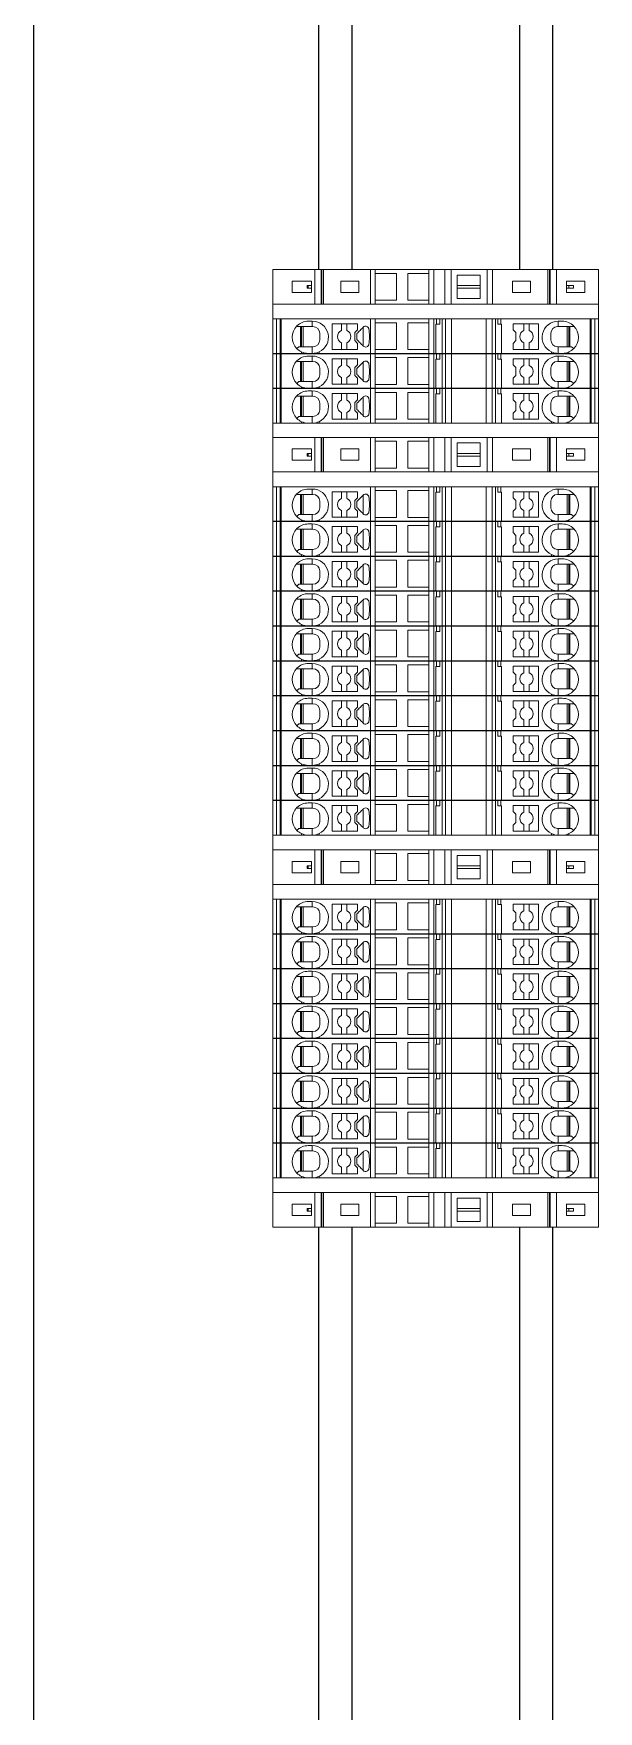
# Model space of a CAD drawing. Header units: millimetres. Extents: x 37984 to 70752, y 14140 to 37584.
# Drawn here: x 45980.5 to 46064.8, y 31959.4 to 32209.6 of the extents above; entities that cross this region are included whole.
import ezdxf

# ---------------------------------------------------------------- set-up
doc = ezdxf.new("R2010")
doc.units = ezdxf.units.MM
doc.set_wipeout_variables(frame=1)
doc.layers.add('000-PI-Oprema', color=30, linetype='Continuous', lineweight=5)
doc.layers.add('SI-ORMAR-Oprema', color=30, linetype='Continuous', lineweight=5)
doc.layers.add('002-PI-Kabelska kanalica', color=150, linetype='Continuous')
doc.layers.add('004-PI-DIN Šina', color=3, linetype='Continuous')

# ---------------------------------------------------------------- blocks, each defined once
blk = doc.blocks.new('*U743')
at = {"layer": '002-PI-Kabelska kanalica'}
blk.add_line((-20, -100), (-20, 1420), dxfattribs=at)
blk = doc.blocks.new('*U744')
at = {"layer": '004-PI-DIN Šina'}
blk.add_lwpolyline([(1520, -17.5), (1520, 17.5), (0, 17.5), (0, -17.5)], close=True, dxfattribs=at)
for points in [[(0, 12.5), (1520, 12.5)], [(0, -12.5), (1520, -12.5)]]:
    blk.add_lwpolyline(points, dxfattribs=at)
blk = doc.blocks.new('*U402')
blk.add_wipeout([(-24.3, -7.35), (24.3, -7.35), (24.3, 0), (-24.3, 0)])
at = {"layer": 'SI-ORMAR-Oprema'}
for p, q in [((-18.03, 0), (-24.3, 0)), ((-18.03, 0), (-18.03, -5.15)), ((-17.1, 0), (-18.03, 0)), ((-17.1, 0), (-17.1, -5.15)), ((-17, 0), (-17.1, 0)), ((-17, -5.15), (-17, 0)), ((-16.74, 0), (-17, 0)), ((-16.74, -5.15), (-16.74, 0)), ((-9.72, 0), (-16.74, 0)), ((-9.72, 0), (-9, 0)), ((-9.72, 0), (-9.72, -5.15)), ((-9, 0), (-9, -0.57)), ((-9, 0), (-1, 0)), ((-1, 0), (-0.28, 0)), ((-1, -0.57), (-1, 0)), ((-0.28, 0), (1.39, 0)), ((-0.28, 0), (-0.28, -5.15)), ((1.39, 0), (2.32, 0)), ((1.39, -5.15), (1.39, 0)), ((2.32, 0), (7.69, 0)), ((2.32, -5.15), (2.32, 0)), ((7.69, -5.15), (7.69, 0)), ((7.69, 0), (8.51, 0)), ((8.51, 0), (8.51, -5.15)), ((8.51, 0), (16.74, 0)), ((16.74, -5.15), (16.74, 0)), ((16.74, 0), (17, 0)), ((17, 0), (17, -5.15)), ((17, 0), (17.1, 0)), ((17.1, 0), (17.1, -5.15)), ((18.03, 0), (17.1, 0)), ((18.03, 0), (18.03, -5.15)), ((18.03, 0), (24.3, 0)), ((24.3, 0), (24.3, -7.35)), ((-24.3, -7.35), (-24.3, 0)), ((-21.4, -1.72), (-21.4, -3.42)), ((-18.5, -1.72), (-21.4, -1.72)), ((-19.01, -2.37), (-19.15, -2.37)), ((-19.15, -2.37), (-19.15, -2.77)), ((-19.01, -2.37), (-18.5, -2.37)), ((-19.01, -2.77), (-19.01, -2.37)), ((-18.5, -2.37), (-18.5, -1.72)), ((-18.5, -2.77), (-18.5, -2.37)), ((-14.15, -1.72), (-14.15, -3.42)), ((-11.45, -1.72), (-14.15, -1.72)), ((-11.45, -3.42), (-11.45, -1.72)), ((-9, -0.57), (-9, -4.57)), ((-5.85, -0.57), (-9, -0.57)), ((-5.85, -4.57), (-5.85, -0.57)), ((-4.15, -0.57), (-4.15, -4.57)), ((-1, -0.57), (-4.15, -0.57)), ((-1, -4.57), (-1, -0.57)), ((6.67, -0.82), (3.22, -0.82)), ((3.22, -0.82), (3.22, -2.37)), ((3.22, -2.37), (6.67, -2.37)), ((3.22, -2.37), (3.22, -2.77)), ((6.67, -2.37), (6.67, -0.82)), ((6.67, -2.77), (6.67, -2.37)), ((11.45, -1.72), (11.45, -3.42)), ((14.15, -1.72), (11.45, -1.72)), ((14.15, -3.42), (14.15, -1.72)), ((22.25, -1.72), (19.55, -1.72)), ((19.55, -1.72), (19.55, -2.37)), ((19.55, -2.37), (19.89, -2.37)), ((19.55, -2.37), (19.55, -2.77)), ((20.59, -2.37), (19.89, -2.37)), ((19.89, -2.77), (19.89, -2.37)), ((20.59, -2.77), (20.59, -2.37)), ((22.25, -3.42), (22.25, -1.72)), ((-21.4, -3.42), (-18.5, -3.42)), ((-19.01, -2.77), (-19.15, -2.77)), ((-19.01, -2.77), (-18.5, -2.77)), ((-18.5, -3.42), (-18.5, -2.77)), ((-14.15, -3.42), (-11.45, -3.42)), ((-9, -4.57), (-9, -5.15)), ((-9, -4.57), (-5.85, -4.57)), ((-4.15, -4.57), (-1, -4.57)), ((-1, -5.15), (-1, -4.57)), ((3.22, -2.77), (6.67, -2.77)), ((3.22, -2.77), (3.22, -4.32)), ((3.22, -4.32), (6.67, -4.32)), ((6.67, -4.32), (6.67, -2.77)), ((11.45, -3.42), (14.15, -3.42)), ((19.55, -2.77), (19.55, -3.42)), ((19.55, -2.77), (19.89, -2.77)), ((19.55, -3.42), (22.25, -3.42)), ((20.59, -2.77), (19.89, -2.77)), ((-18.03, -5.15), (-24.3, -5.15)), ((24.3, -7.35), (-24.3, -7.35)), ((-17.1, -5.15), (-18.03, -5.15)), ((-17, -5.15), (-17.1, -5.15)), ((-16.74, -5.15), (-17, -5.15)), ((-9.72, -5.15), (-16.74, -5.15)), ((-9.72, -5.15), (-9, -5.15)), ((-9, -5.15), (-1, -5.15)), ((-1, -5.15), (-0.28, -5.15)), ((-0.28, -5.15), (1.39, -5.15)), ((2.32, -5.15), (1.39, -5.15)), ((7.69, -5.15), (2.32, -5.15)), ((8.51, -5.15), (7.69, -5.15)), ((8.51, -5.15), (16.74, -5.15)), ((16.74, -5.15), (17, -5.15)), ((17, -5.15), (17.1, -5.15)), ((18.03, -5.15), (17.1, -5.15)), ((18.03, -5.15), (24.3, -5.15))]:
    blk.add_line(p, q, dxfattribs=at)
blk = doc.blocks.new('*U457')
blk.add_wipeout([(47227.3, 37326.63), (47227.3, 37321.48), (47275.9, 37321.48), (47275.9, 37326.63)])
at = {"layer": '000-PI-Oprema'}
for p, q in [((47227.3, 37321.48), (47227.3, 37326.63)), ((47227.85, 37326.63), (47227.3, 37326.63)), ((47228.39, 37326.63), (47227.85, 37326.63)), ((47227.85, 37321.48), (47227.85, 37326.63)), ((47228.39, 37321.48), (47228.39, 37326.63)), ((47228.56, 37326.63), (47228.39, 37326.63)), ((47228.56, 37321.48), (47228.56, 37326.63)), ((47241.88, 37326.63), (47228.56, 37326.63)), ((47231, 37325.48), (47230.9, 37325.58)), ((47233.2, 37326.28), (47232.6, 37326.28)), ((47233.2, 37325.48), (47233.2, 37326.28)), ((47237.55, 37325.88), (47236.15, 37325.88)), ((47236.15, 37325.88), (47236.15, 37322.08)), ((47238.35, 37325.88), (47237.55, 37325.88)), ((47237.55, 37324.9), (47237.55, 37325.88)), ((47239.95, 37325.88), (47238.35, 37325.88)), ((47238.35, 37325.88), (47238.35, 37324.9)), ((47239.95, 37324.98), (47239.95, 37325.88)), ((47241.88, 37321.48), (47241.88, 37326.63)), ((47242.6, 37326.63), (47241.88, 37326.63)), ((47242.6, 37326.63), (47242.6, 37326.06)), ((47250.6, 37326.63), (47242.6, 37326.63)), ((47242.6, 37326.06), (47242.6, 37322.06)), ((47245.75, 37326.06), (47242.6, 37326.06)), ((47245.75, 37322.06), (47245.75, 37326.06)), ((47247.45, 37326.06), (47247.45, 37322.06)), ((47250.6, 37326.06), (47247.45, 37326.06)), ((47250.6, 37326.63), (47250.6, 37326.06)), ((47251.32, 37326.63), (47250.6, 37326.63)), ((47250.6, 37326.06), (47250.6, 37322.06)), ((47251.32, 37326.63), (47251.75, 37326.63)), ((47251.32, 37321.48), (47251.32, 37326.63)), ((47251.65, 37321.48), (47251.65, 37325.83)), ((47251.65, 37325.83), (47251.75, 37325.83)), ((47251.75, 37325.83), (47251.75, 37326.63)), ((47252.21, 37326.63), (47251.75, 37326.63)), ((47251.75, 37325.83), (47252.21, 37325.83)), ((47252.21, 37326.63), (47252.56, 37326.63)), ((47252.21, 37325.83), (47252.21, 37326.63)), ((47253.07, 37326.63), (47252.56, 37326.63)), ((47252.56, 37326.63), (47252.56, 37321.48)), ((47253.07, 37326.63), (47253.07, 37321.48)), ((47253.07, 37326.63), (47253.98, 37326.63)), ((47253.98, 37321.48), (47253.98, 37326.63)), ((47253.98, 37326.63), (47259.12, 37326.63)), ((47259.12, 37326.63), (47259.12, 37321.48)), ((47259.12, 37326.63), (47260.03, 37326.63)), ((47260.03, 37326.63), (47260.03, 37321.48)), ((47260.03, 37326.63), (47260.54, 37326.63)), ((47260.54, 37321.48), (47260.54, 37326.63)), ((47260.54, 37326.63), (47260.89, 37326.63)), ((47260.89, 37325.83), (47260.89, 37326.63)), ((47261.35, 37326.63), (47260.89, 37326.63)), ((47260.89, 37325.83), (47261.35, 37325.83)), ((47261.35, 37325.83), (47261.35, 37326.63)), ((47274.65, 37326.63), (47261.35, 37326.63)), ((47261.35, 37325.83), (47261.45, 37325.83)), ((47261.45, 37325.83), (47261.45, 37321.48)), ((47264.75, 37325.88), (47263.15, 37325.88)), ((47263.15, 37325.88), (47263.15, 37324.98)), ((47264.75, 37324.9), (47264.75, 37325.88)), ((47265.55, 37325.88), (47264.75, 37325.88)), ((47265.55, 37325.88), (47265.55, 37324.9)), ((47266.95, 37325.88), (47265.55, 37325.88)), ((47266.95, 37322.08), (47266.95, 37325.88)), ((47269.9, 37326.28), (47270.5, 37326.28)), ((47269.9, 37325.48), (47269.9, 37326.28)), ((47272.1, 37325.48), (47272.2, 37325.58)), ((47274.65, 37321.48), (47274.65, 37326.63)), ((47274.65, 37326.63), (47274.82, 37326.63)), ((47274.82, 37321.48), (47274.82, 37326.63)), ((47274.82, 37326.63), (47275.35, 37326.63)), ((47275.35, 37321.48), (47275.35, 37326.63)), ((47275.35, 37326.63), (47275.9, 37326.63)), ((47275.9, 37321.48), (47275.9, 37326.63)), ((47231.45, 37325.48), (47231, 37325.48)), ((47231.45, 37325.48), (47231.45, 37322.48)), ((47231.6, 37325.48), (47231.45, 37325.48)), ((47231.6, 37322.48), (47231.6, 37325.48)), ((47231.85, 37325.48), (47231.6, 37325.48)), ((47231.85, 37325.48), (47231.85, 37322.48)), ((47233.2, 37325.48), (47231.85, 37325.48)), ((47233.3, 37325.48), (47233.2, 37325.48)), ((47237.55, 37322.08), (47237.55, 37323.07)), ((47238.35, 37323.07), (47238.35, 37322.08)), ((47239.55, 37324.58), (47239.95, 37324.98)), ((47239.55, 37323.38), (47239.55, 37324.58)), ((47239.95, 37322.98), (47239.55, 37323.38)), ((47240.78, 37325.37), (47240.78, 37322.6)), ((47263.15, 37324.98), (47263.55, 37324.58)), ((47263.55, 37323.38), (47263.15, 37322.98)), ((47263.55, 37324.58), (47263.55, 37323.38)), ((47264.75, 37322.08), (47264.75, 37323.07)), ((47265.55, 37323.07), (47265.55, 37322.08)), ((47268.8, 37323.48), (47268.8, 37324.48)), ((47269.8, 37325.48), (47269.9, 37325.48)), ((47269.9, 37325.48), (47271.25, 37325.48)), ((47271.25, 37325.48), (47271.25, 37322.48)), ((47271.25, 37325.48), (47271.5, 37325.48)), ((47271.5, 37322.48), (47271.5, 37325.48)), ((47271.5, 37325.48), (47271.65, 37325.48)), ((47271.65, 37325.48), (47271.65, 37322.48)), ((47271.65, 37325.48), (47272.1, 37325.48)), ((47227.85, 37321.48), (47227.3, 37321.48)), ((47228.39, 37321.48), (47227.85, 37321.48)), ((47228.56, 37321.48), (47228.39, 37321.48)), ((47231.6, 37321.48), (47228.56, 37321.48)), ((47230.9, 37322.19), (47231.2, 37322.48)), ((47231.2, 37322.48), (47231.45, 37322.48)), ((47231.45, 37322.48), (47231.6, 37322.48)), ((47231.6, 37322.48), (47231.85, 37322.48)), ((47231.6, 37321.7), (47231.6, 37321.48)), ((47232.6, 37321.48), (47231.6, 37321.48)), ((47231.85, 37322.48), (47233.2, 37322.48)), ((47232.6, 37321.48), (47233.2, 37321.48)), ((47233.3, 37322.48), (47233.2, 37322.48)), ((47233.2, 37322.48), (47233.2, 37321.48)), ((47234.2, 37321.48), (47233.2, 37321.48)), ((47234.2, 37321.48), (47234.2, 37321.7)), ((47234.2, 37321.48), (47241.88, 37321.48)), ((47236.15, 37322.08), (47237.55, 37322.08)), ((47237.55, 37322.08), (47238.35, 37322.08)), ((47238.35, 37322.08), (47239.95, 37322.08)), ((47239.95, 37322.08), (47239.95, 37322.98)), ((47242.6, 37321.48), (47241.88, 37321.48)), ((47242.6, 37322.06), (47245.75, 37322.06)), ((47242.6, 37322.06), (47242.6, 37321.48)), ((47250.6, 37321.48), (47242.6, 37321.48)), ((47247.45, 37322.06), (47250.6, 37322.06)), ((47250.6, 37322.06), (47250.6, 37321.48)), ((47251.32, 37321.48), (47250.6, 37321.48)), ((47251.32, 37321.48), (47251.65, 37321.48)), ((47251.65, 37321.48), (47252.56, 37321.48)), ((47253.07, 37321.48), (47252.56, 37321.48)), ((47253.07, 37321.48), (47253.98, 37321.48)), ((47259.12, 37321.48), (47253.98, 37321.48)), ((47259.12, 37321.48), (47260.03, 37321.48)), ((47260.03, 37321.48), (47260.54, 37321.48)), ((47260.54, 37321.48), (47261.45, 37321.48)), ((47268.9, 37321.48), (47261.45, 37321.48)), ((47263.15, 37322.98), (47263.15, 37322.08)), ((47263.15, 37322.08), (47264.75, 37322.08)), ((47264.75, 37322.08), (47265.55, 37322.08)), ((47265.55, 37322.08), (47266.95, 37322.08)), ((47268.9, 37321.48), (47268.9, 37321.7)), ((47268.9, 37321.48), (47269.9, 37321.48)), ((47269.8, 37322.48), (47269.9, 37322.48)), ((47271.25, 37322.48), (47269.9, 37322.48)), ((47269.9, 37322.48), (47269.9, 37321.48)), ((47270.5, 37321.48), (47269.9, 37321.48)), ((47271.5, 37321.48), (47270.5, 37321.48)), ((47271.5, 37322.48), (47271.25, 37322.48)), ((47271.65, 37322.48), (47271.5, 37322.48)), ((47271.5, 37321.7), (47271.5, 37321.48)), ((47274.65, 37321.48), (47271.5, 37321.48)), ((47271.9, 37322.48), (47271.65, 37322.48)), ((47272.2, 37322.19), (47271.9, 37322.48)), ((47274.65, 37321.48), (47274.82, 37321.48)), ((47274.82, 37321.48), (47275.35, 37321.48)), ((47275.35, 37321.48), (47275.9, 37321.48))]:
    blk.add_line(p, q, dxfattribs=at)
for centre, radius, start, end in [((47232.6, 37323.88), 2.4, 135, 225), ((47232.6, 37323.88), 2.4, 90, 135), ((47233.2, 37323.88), 2.4, 294.6243, 90), ((47241.15, 37325.03), 0.5, 5.4406, 134.9997), ((47269.9, 37323.88), 2.4, 90, 245.3757), ((47270.5, 37323.88), 2.4, 45, 90), ((47270.5, 37323.88), 2.4, 315, 45), ((47233.3, 37324.48), 1, 0, 90), ((47233.3, 37323.48), 1, 270, 360), ((47237.95, 37323.98), 1, 113.5782, 246.4218), ((47237.95, 37323.98), 1, 293.5782, 66.4218), ((47265.15, 37323.98), 1, 113.5782, 246.4218), ((47265.15, 37323.98), 1, 293.5782, 66.4218), ((47269.8, 37324.48), 1, 90, 180), ((47269.8, 37323.48), 1, 180, 270), ((47232.6, 37323.88), 2.4, 225, 245.3757), ((47232.6, 37323.88), 2.4, 245.3757, 270), ((47233.2, 37323.88), 2.4, 270, 294.6243), ((47241.15, 37322.93), 0.5, 225, 354.5597), ((47269.9, 37323.88), 2.4, 245.3757, 270), ((47270.5, 37323.88), 2.4, 270, 294.6243), ((47270.5, 37323.88), 2.4, 294.6243, 315)]:
    blk.add_arc(centre, radius, start, end, dxfattribs=at)
for points in [[(47234.3, 37323.48), (47234.3, 37323.61), (47234.3, 37323.74), (47234.3, 37323.87), (47234.3, 37324.01), (47234.3, 37324.14), (47234.3, 37324.26), (47234.3, 37324.38), (47234.3, 37324.48)], [(47240.78, 37325.37), (47240.55, 37325.14), (47240.32, 37324.91), (47240.09, 37324.68), (47239.85, 37324.44)], [(47239.85, 37323.53), (47239.85, 37323.76), (47239.85, 37323.98), (47239.85, 37324.21), (47239.85, 37324.44)], [(47240.78, 37322.6), (47240.55, 37322.83), (47240.32, 37323.05), (47240.09, 37323.29), (47239.85, 37323.53)], [(47240.8, 37325.39), (47240.79, 37325.38), (47240.78, 37325.37)], [(47241.75, 37323.98), (47241.73, 37324.26), (47241.7, 37324.53), (47241.67, 37324.81), (47241.65, 37325.08)], [(47241.65, 37322.89), (47241.67, 37323.16), (47241.7, 37323.44), (47241.73, 37323.71), (47241.75, 37323.98)], [(47240.8, 37322.58), (47240.79, 37322.59), (47240.78, 37322.6)]]:
    blk.add_spline(points, degree=3, dxfattribs=at)
blk = doc.blocks.new('*U756')
at = {"layer": '000-PI-Oprema'}
blk.add_blockref('*U457', (-47251.6, -37324.06), dxfattribs=at)
blk = doc.blocks.new('*U761')
at = {"layer": '000-PI-Oprema', "color": 0, "linetype": 'ByBlock', "lineweight": -2, "transparency": 16777216}
blk.add_blockref('*U756', (0, 0), dxfattribs=at)
blk.add_blockref('*U756', (0, -5.2), dxfattribs=at)
blk.add_blockref('*U756', (0, -10.4), dxfattribs=at)
blk.add_blockref('*U756', (0, -15.6), dxfattribs=at)
blk.add_blockref('*U756', (0, -20.8), dxfattribs=at)
blk.add_blockref('*U756', (0, -26), dxfattribs=at)
blk.add_blockref('*U756', (0, -31.2), dxfattribs=at)
blk.add_blockref('*U756', (0, -36.4), dxfattribs=at)
blk.add_blockref('*U756', (0, -41.6), dxfattribs=at)
blk.add_blockref('*U756', (0, -46.8), dxfattribs=at)
blk = doc.blocks.new('*U754')
at = {"layer": '000-PI-Oprema'}
blk.add_blockref('*U457', (-47251.6, -37324.06), dxfattribs=at)
blk = doc.blocks.new('*U755')
at = {"layer": '000-PI-Oprema', "color": 0, "linetype": 'ByBlock', "lineweight": -2, "transparency": 16777216}
blk.add_blockref('*U754', (0, 0), dxfattribs=at)
blk.add_blockref('*U754', (0, -5.2), dxfattribs=at)
blk.add_blockref('*U754', (0, -10.4), dxfattribs=at)
blk.add_blockref('*U754', (0, -15.6), dxfattribs=at)
blk.add_blockref('*U754', (0, -20.8), dxfattribs=at)
blk.add_blockref('*U754', (0, -26), dxfattribs=at)
blk.add_blockref('*U754', (0, -31.2), dxfattribs=at)
blk.add_blockref('*U754', (0, -36.4), dxfattribs=at)
blk.add_blockref('*U754', (0, -41.6), dxfattribs=at)
blk = doc.blocks.new('*U403')
blk.add_wipeout([(-24.3, 2.2), (24.3, 2.2), (24.3, -7.35), (-24.3, -7.35)])
at = {"layer": 'SI-ORMAR-Oprema'}
for p, q in [((-24.3, 2.2), (-24.3, -7.35)), ((24.3, 2.2), (-24.3, 2.2)), ((-18.03, 0), (-24.3, 0)), ((24.3, -7.35), (24.3, 2.2)), ((-21.4, -3.42), (-21.4, -1.72)), ((-21.4, -1.72), (-18.5, -1.72)), ((-19.01, -2.38), (-19.15, -2.38)), ((-19.15, -2.78), (-19.15, -2.38)), ((-19.01, -2.38), (-19.01, -2.78)), ((-19.01, -2.38), (-18.5, -2.38)), ((-18.5, -1.72), (-18.5, -2.38)), ((-18.5, -2.38), (-18.5, -2.78)), ((-18.03, -5.15), (-18.03, 0)), ((-17.1, 0), (-18.03, 0)), ((-17.1, -5.15), (-17.1, 0)), ((-17, 0), (-17.1, 0)), ((-17, 0), (-17, -5.15)), ((-16.74, 0), (-17, 0)), ((-16.74, 0), (-16.74, -5.15)), ((-9.72, 0), (-16.74, 0)), ((-14.15, -1.72), (-11.45, -1.72)), ((-14.15, -3.42), (-14.15, -1.72)), ((-11.45, -1.72), (-11.45, -3.42)), ((-9.72, 0), (-9, 0)), ((-9.72, -5.15), (-9.72, 0)), ((-9, -0.57), (-9, 0)), ((-9, 0), (-1, 0)), ((-9, -4.57), (-9, -0.57)), ((-9, -0.57), (-5.85, -0.57)), ((-5.85, -0.57), (-5.85, -4.57)), ((-4.15, -0.57), (-1, -0.57)), ((-4.15, -4.57), (-4.15, -0.57)), ((-1, 0), (-1, -0.57)), ((-1, 0), (-0.28, 0)), ((-1, -0.57), (-1, -4.57)), ((-0.28, 0), (1.39, 0)), ((-0.28, -5.15), (-0.28, 0)), ((2.32, 0), (1.39, 0)), ((1.39, 0), (1.39, -5.15)), ((7.69, 0), (2.32, 0)), ((2.32, 0), (2.32, -5.15)), ((3.22, -0.82), (6.67, -0.82)), ((3.22, -2.38), (3.22, -0.82)), ((3.22, -2.38), (6.67, -2.38)), ((3.22, -2.78), (3.22, -2.38)), ((6.67, -0.82), (6.67, -2.38)), ((6.67, -2.38), (6.67, -2.78)), ((7.69, 0), (7.69, -5.15)), ((8.51, 0), (7.69, 0)), ((8.51, -5.15), (8.51, 0)), ((8.51, 0), (16.74, 0)), ((11.45, -1.72), (14.15, -1.72)), ((11.45, -3.42), (11.45, -1.72)), ((14.15, -1.72), (14.15, -3.42)), ((16.74, 0), (16.74, -5.15)), ((16.74, 0), (17, 0)), ((17, -5.15), (17, 0)), ((17, 0), (17.1, 0)), ((18.03, 0), (17.1, 0)), ((17.1, -5.15), (17.1, 0)), ((18.03, 0), (24.3, 0)), ((18.03, -5.15), (18.03, 0)), ((19.55, -2.38), (19.55, -1.72)), ((19.55, -1.72), (22.25, -1.72)), ((19.55, -2.78), (19.55, -2.38)), ((19.55, -2.38), (19.89, -2.38)), ((19.89, -2.38), (19.89, -2.78)), ((20.59, -2.38), (19.89, -2.38)), ((20.59, -2.38), (20.59, -2.78)), ((22.25, -1.72), (22.25, -3.42)), ((-18.5, -3.42), (-21.4, -3.42)), ((-19.01, -2.78), (-19.15, -2.78)), ((-19.01, -2.78), (-18.5, -2.78)), ((-18.5, -2.78), (-18.5, -3.42)), ((-11.45, -3.42), (-14.15, -3.42)), ((-5.85, -4.57), (-9, -4.57)), ((-9, -5.15), (-9, -4.57)), ((-1, -4.57), (-4.15, -4.57)), ((-1, -4.57), (-1, -5.15)), ((3.22, -2.78), (6.67, -2.78)), ((3.22, -4.32), (3.22, -2.78)), ((6.67, -4.32), (3.22, -4.32)), ((6.67, -2.78), (6.67, -4.32)), ((14.15, -3.42), (11.45, -3.42)), ((19.55, -2.78), (19.89, -2.78)), ((19.55, -3.42), (19.55, -2.78)), ((22.25, -3.42), (19.55, -3.42)), ((20.59, -2.78), (19.89, -2.78)), ((-18.03, -5.15), (-24.3, -5.15)), ((24.3, -7.35), (-24.3, -7.35)), ((-17.1, -5.15), (-18.03, -5.15)), ((-17, -5.15), (-17.1, -5.15)), ((-16.74, -5.15), (-17, -5.15)), ((-9.72, -5.15), (-16.74, -5.15)), ((-9.72, -5.15), (-9, -5.15)), ((-9, -5.15), (-1, -5.15)), ((-1, -5.15), (-0.28, -5.15)), ((-0.28, -5.15), (1.39, -5.15)), ((1.39, -5.15), (2.32, -5.15)), ((2.32, -5.15), (7.69, -5.15)), ((7.69, -5.15), (8.51, -5.15)), ((8.51, -5.15), (16.74, -5.15)), ((16.74, -5.15), (17, -5.15)), ((17, -5.15), (17.1, -5.15)), ((18.03, -5.15), (17.1, -5.15)), ((18.03, -5.15), (24.3, -5.15))]:
    blk.add_line(p, q, dxfattribs=at)
blk = doc.blocks.new('*U753')
at = {"layer": '000-PI-Oprema'}
blk.add_blockref('*U457', (-47251.6, -37324.06), dxfattribs=at)
blk = doc.blocks.new('*U752')
at = {"layer": '000-PI-Oprema', "color": 0, "linetype": 'ByBlock', "lineweight": -2, "transparency": 16777216}
blk.add_blockref('*U753', (0, 0), dxfattribs=at)
blk.add_blockref('*U753', (0, -5.2), dxfattribs=at)
blk.add_blockref('*U753', (0, -10.4), dxfattribs=at)
blk = doc.blocks.new('*U404')
blk.add_wipeout([(-24.3, 0), (24.3, 0), (24.3, -7.35), (-24.3, -7.35)])
at = {"layer": 'SI-ORMAR-Oprema'}
for p, q in [((24.3, 0), (-24.3, 0)), ((24.3, -7.35), (24.3, 0)), ((-24.3, 0), (-24.3, -7.35)), ((-18.03, -2.2), (-24.3, -2.2)), ((-18.03, -7.35), (-18.03, -2.2)), ((-17.1, -2.2), (-18.03, -2.2)), ((-17.1, -7.35), (-17.1, -2.2)), ((-17, -2.2), (-17.1, -2.2)), ((-17, -2.2), (-17, -7.35)), ((-16.74, -2.2), (-17, -2.2)), ((-16.74, -2.2), (-16.74, -7.35)), ((-9.72, -2.2), (-16.74, -2.2)), ((-9.72, -2.2), (-9, -2.2)), ((-9.72, -7.35), (-9.72, -2.2)), ((-9, -2.77), (-9, -2.2)), ((-9, -2.2), (-1, -2.2)), ((-1, -2.2), (-1, -2.77)), ((-1, -2.2), (-0.28, -2.2)), ((-0.28, -2.2), (1.39, -2.2)), ((-0.28, -7.35), (-0.28, -2.2)), ((2.32, -2.2), (1.39, -2.2)), ((1.39, -2.2), (1.39, -7.35)), ((7.69, -2.2), (2.32, -2.2)), ((2.32, -2.2), (2.32, -7.35)), ((7.69, -2.2), (7.69, -7.35)), ((8.51, -2.2), (7.69, -2.2)), ((8.51, -7.35), (8.51, -2.2)), ((8.51, -2.2), (16.74, -2.2)), ((16.74, -2.2), (16.74, -7.35)), ((16.74, -2.2), (17, -2.2)), ((17, -7.35), (17, -2.2)), ((17, -2.2), (17.1, -2.2)), ((18.03, -2.2), (17.1, -2.2)), ((17.1, -7.35), (17.1, -2.2)), ((18.03, -2.2), (24.3, -2.2)), ((18.03, -7.35), (18.03, -2.2)), ((-21.4, -5.62), (-21.4, -3.92)), ((-21.4, -3.92), (-18.5, -3.92)), ((-19.01, -4.58), (-19.15, -4.58)), ((-19.15, -4.98), (-19.15, -4.58)), ((-19.01, -4.98), (-19.15, -4.98)), ((-19.01, -4.58), (-19.01, -4.98)), ((-19.01, -4.58), (-18.5, -4.58)), ((-19.01, -4.98), (-18.5, -4.98)), ((-18.5, -3.92), (-18.5, -4.58)), ((-18.5, -4.58), (-18.5, -4.98)), ((-18.5, -4.98), (-18.5, -5.62)), ((-14.15, -3.92), (-11.45, -3.92)), ((-14.15, -5.62), (-14.15, -3.92)), ((-11.45, -3.92), (-11.45, -5.62)), ((-9, -6.77), (-9, -2.77)), ((-9, -2.77), (-5.85, -2.77)), ((-5.85, -2.77), (-5.85, -6.77)), ((-4.15, -2.77), (-1, -2.77)), ((-4.15, -6.77), (-4.15, -2.77)), ((-1, -2.77), (-1, -6.77)), ((3.22, -3.02), (6.67, -3.02)), ((3.22, -4.58), (3.22, -3.02)), ((3.22, -4.58), (6.67, -4.58)), ((3.22, -4.98), (3.22, -4.58)), ((3.22, -4.98), (6.67, -4.98)), ((3.22, -6.52), (3.22, -4.98)), ((6.67, -3.02), (6.67, -4.58)), ((6.67, -4.58), (6.67, -4.98)), ((6.67, -4.98), (6.67, -6.52)), ((11.45, -3.92), (14.15, -3.92)), ((11.45, -5.62), (11.45, -3.92)), ((14.15, -3.92), (14.15, -5.62)), ((19.55, -4.58), (19.55, -3.92)), ((19.55, -3.92), (22.25, -3.92)), ((19.55, -4.98), (19.55, -4.58)), ((19.55, -4.58), (19.89, -4.58)), ((19.55, -4.98), (19.89, -4.98)), ((19.55, -5.62), (19.55, -4.98)), ((19.89, -4.58), (19.89, -4.98)), ((20.59, -4.58), (19.89, -4.58)), ((20.59, -4.98), (19.89, -4.98)), ((20.59, -4.58), (20.59, -4.98)), ((22.25, -3.92), (22.25, -5.62)), ((-18.03, -7.35), (-24.3, -7.35)), ((-18.5, -5.62), (-21.4, -5.62)), ((-17.1, -7.35), (-18.03, -7.35)), ((-17, -7.35), (-17.1, -7.35)), ((-16.74, -7.35), (-17, -7.35)), ((-9.72, -7.35), (-16.74, -7.35)), ((-11.45, -5.62), (-14.15, -5.62)), ((-9.72, -7.35), (-9, -7.35)), ((-5.85, -6.77), (-9, -6.77)), ((-9, -7.35), (-9, -6.77)), ((-9, -7.35), (-1, -7.35)), ((-1, -6.77), (-4.15, -6.77)), ((-1, -6.77), (-1, -7.35)), ((-1, -7.35), (-0.28, -7.35)), ((-0.28, -7.35), (1.39, -7.35)), ((1.39, -7.35), (2.32, -7.35)), ((2.32, -7.35), (7.69, -7.35)), ((6.67, -6.52), (3.22, -6.52)), ((7.69, -7.35), (8.51, -7.35)), ((8.51, -7.35), (16.74, -7.35)), ((14.15, -5.62), (11.45, -5.62)), ((16.74, -7.35), (17, -7.35)), ((17, -7.35), (17.1, -7.35)), ((18.03, -7.35), (17.1, -7.35)), ((18.03, -7.35), (24.3, -7.35)), ((22.25, -5.62), (19.55, -5.62))]:
    blk.add_line(p, q, dxfattribs=at)

msp = doc.modelspace()

# ---------------------------------------------------------------- block references
for name, p, rotation in [('*U743', (45960.483, 32339.404), 180), ('*U744', (46040.483, 32439.404), 270)]:
    msp.add_blockref(name, p, dxfattribs=dict(rotation=rotation))

# ---------------------------------------------------------------- next in the draw order: block references
at = {"layer": '000-PI-Oprema'}
for name, p in [('*U761', (46040.483, 32139.452)), ('*U755', (46040.483, 32077.952))]:
    msp.add_blockref(name, p, dxfattribs=at)
at = {"layer": 'SI-ORMAR-Oprema'}
msp.add_blockref('*U402', (46040.483, 32174.404), dxfattribs=at)

# ---------------------------------------------------------------- next in the draw order: block references
for name, p in [('*U403', (46040.483, 32149.377)), ('*U403', (46040.483, 32087.877)), ('*U404', (46040.483, 32038.977))]:
    msp.add_blockref(name, p, dxfattribs=at)

# ---------------------------------------------------------------- next in the draw order: block references
at = {"layer": '000-PI-Oprema'}
msp.add_blockref('*U752', (46040.483, 32164.479), dxfattribs=at)

doc.saveas('drawing.dxf')
